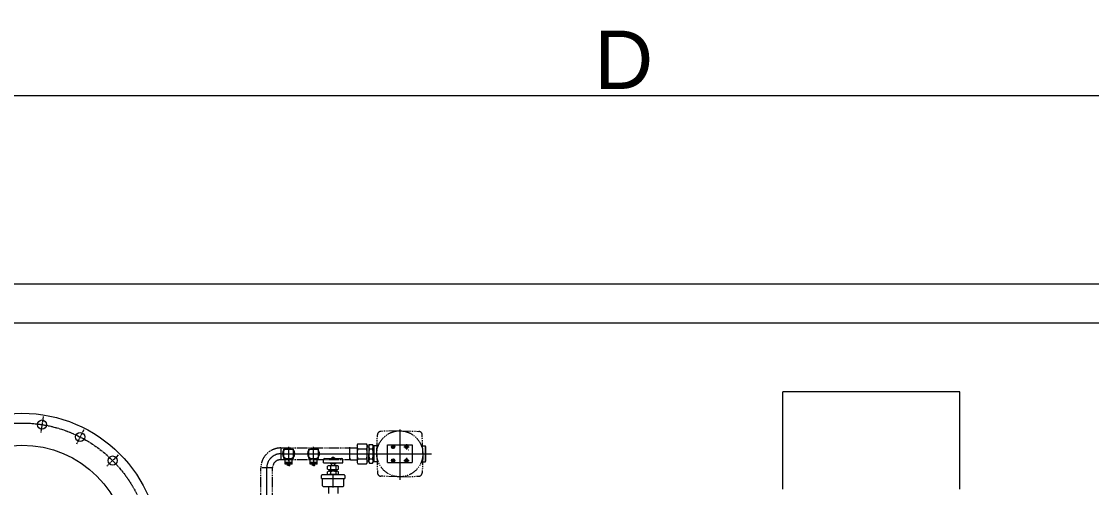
# Model space of a CAD drawing. Header units: inches. Extents: x 0 to 26418, y 0 to 20128.
# Drawn here: x 11771 to 14796, y 9233 to 10550 of the extents above; entities that cross this region are included whole.
import ezdxf

# ---------------------------------------------------------------- set-up
doc = ezdxf.new("R2010")
doc.units = ezdxf.units.IN
doc.header["$MEASUREMENT"] = 0
for name, pattern in [('CENTER', [50.8, 31.75, -6.35, 6.35, -6.35]), ('CHAIN', [0.7087, 0.4724, -0.0591, 0.1181, -0.0591]), ('EB_DASHDOTDOT', [45, 30, -3, 3, -3, 3, -3])]:
    doc.linetypes.add(name, pattern=pattern)
doc.layers.get('Defpoints').update_dxf_attribs({"lineweight": 5})
for name, color, linetype, lineweight in [('CAXA1', 5, 'CENTER', 5), ('CAXA尺寸线层', 3, 'Continuous', 5), ('CAXA细实线层', 7, 'Continuous', 5)]:
    doc.layers.add(name, color=color, linetype=linetype, lineweight=lineweight)
doc.styles.add('Roman', font='arial.ttf')
doc.styles.get("Standard").update_dxf_attribs({"font": 'arial.ttf'})
doc.dimstyles.new('ISO-25', dxfattribs={"dimscale": 30, "dimtxt": 1.5, "dimasz": 1.5, "dimexe": 2, "dimexo": 2, "dimtad": 1, "dimtih": 1, "dimtoh": 1, "dimdec": 1, "dimlfac": 0.03937, "dimdsep": 46, "dimtxsty": 'Standard', "dimcen": 2.5, "dimclrd": 7, "dimclre": 7, "dimclrt": 7, "dimadec": 0, "dimazin": 0, "dimtfac": 1, "dimtdec": 1, "dimtmove": 0, "dimatfit": 3, "dimfxl": 1, "dimlwd": 5, "dimlwe": 5, "dimarcsym": 0})

# ---------------------------------------------------------------- blocks, each defined once
blk = doc.blocks.new('*D46')
at = {"color": 7, "linetype": 'Continuous', "lineweight": 5, "transparency": 16777216}
for p, q in [((11073.9, 9868.6), (11073.9, 10401)), ((15873.9, 9868.6), (15873.9, 10401)), ((11118.9, 10341), (15828.9, 10341))]:
    blk.add_line(p, q, dxfattribs=at)
at = {"color": 7, "transparency": 16777216}
for points in [[(11118.9, 10348.5), (11118.9, 10333.5), (11073.9, 10341)], [(15828.9, 10348.5), (15828.9, 10333.5), (15873.9, 10341)]]:
    blk.add_solid(points, dxfattribs=at)
at = {"layer": 'Defpoints', "color": 0, "transparency": 16777216}
for p in [(15873.9, 10341), (11073.9, 9808.6), (15873.9, 9808.6)]:
    blk.add_point(p, dxfattribs=at)
at = {"color": 7, "lineweight": 5, "transparency": 16777216, "insert": (13473.9, 10442.2), "char_height": 165, "attachment_point": 5, "style": 'Roman'}
blk.add_mtext('D', dxfattribs=at)

msp = doc.modelspace()

# ---------------------------------------------------------------- linework, layer by layer
at = {"color": 7, "lineweight": 5}
for p, q in [((11073.95, 9808.62), (15873.95, 9808.62)), ((11073.95, 9698.62), (15873.95, 9698.62))]:
    msp.add_line(p, q, dxfattribs=at)
at = {"color": 7, "linetype": 'Continuous', "lineweight": 5}
for p, q in [((13923.95, 9228.63), (13923.95, 9503.63)), ((14423.95, 9503.63), (13923.95, 9503.63)), ((14423.95, 9228.63), (14423.95, 9503.63)), ((12720.09, 9353.17), (12720.07, 9328.62)), ((12720.09, 9353.17), (12722.29, 9356.96)), ((12720.09, 9353.17), (12722.29, 9356.96)), ((12720.09, 9353.17), (12720.09, 9345.66)), ((12722.29, 9356.96), (12746.91, 9356.94)), ((12722.29, 9356.96), (12746.91, 9356.94)), ((12749.09, 9353.15), (12746.91, 9356.94)), ((12749.09, 9353.15), (12746.91, 9356.94)), ((12749.05, 9304.13), (12749.09, 9348.14)), ((12749.09, 9353.15), (12749.09, 9348.14)), ((12749.09, 9353.15), (12749.09, 9348.14)), ((12749.09, 9348.14), (12753.09, 9348.13)), ((12749.09, 9348.14), (12753.09, 9348.13)), ((12753.09, 9347.95), (12753.07, 9328.65)), ((12753.09, 9347.95), (12753.07, 9328.65)), ((12753.09, 9351.63), (12755, 9354.93)), ((12753.09, 9351.63), (12755, 9354.93)), ((12753.09, 9351.63), (12753.09, 9348.13)), ((12753.09, 9351.63), (12753.09, 9348.13)), ((12755, 9354.93), (12764.19, 9354.92)), ((12755, 9354.93), (12764.19, 9354.92)), ((12766.09, 9351.62), (12764.19, 9354.92)), ((12766.09, 9351.62), (12764.19, 9354.92)), ((12766.09, 9351.62), (12766.07, 9328.62)), ((12766.09, 9351.62), (12766.09, 9345.12)), ((12768.02, 9351.04), (12768.02, 9306.04)), ((12776.71, 9351.04), (12768.02, 9351.04)), ((12768.02, 9351.04), (12768.02, 9306.04)), ((12776.71, 9351.04), (12768.02, 9351.04)), ((12806.02, 9303.93), (12806.02, 9353.93)), ((12806.02, 9353.93), (12876.02, 9353.93)), ((12876.02, 9353.93), (12876.02, 9303.93)), ((12905.33, 9351.04), (12914.02, 9351.04)), ((12914.02, 9306.04), (12914.02, 9351.04)), ((12914.02, 9349.61), (12914.02, 9307.61)), ((12513.43, 9342.13), (12540.43, 9342.13)), ((12513.43, 9315.13), (12513.43, 9342.13)), ((12540.43, 9315.13), (12540.43, 9342.13)), ((12583.79, 9342.13), (12610.79, 9342.13)), ((12583.79, 9315.13), (12583.79, 9342.13)), ((12610.79, 9315.13), (12610.79, 9342.13)), ((12648.51, 9315.12), (12648.51, 9316.82)), ((12652.11, 9318.22), (12652.11, 9317.83)), ((12652.11, 9317.83), (12652.91, 9317.83)), ((12652.91, 9318.22), (12652.91, 9317.83)), ((12656.51, 9316.84), (12656.51, 9315.12)), ((12700.03, 9343.35), (12701.38, 9345.69)), ((12701.37, 9345.68), (12720.09, 9345.66)), ((12720.07, 9328.66), (12720.05, 9304.16)), ((12720.07, 9328.66), (12720.05, 9304.16)), ((12722.25, 9342.74), (12746.87, 9342.77)), ((12722.25, 9342.74), (12746.87, 9342.77)), ((12749.05, 9304.13), (12749.07, 9328.64)), ((12753.05, 9305.63), (12753.07, 9328.63)), ((12753.05, 9305.63), (12753.07, 9328.63)), ((12754.97, 9342.77), (12764.15, 9342.78)), ((12754.97, 9342.77), (12764.15, 9342.78)), ((12766.07, 9328.62), (12766.05, 9308.4)), ((12766.07, 9328.62), (12766.05, 9308.4)), ((12768.02, 9344.69), (12766.09, 9345.12)), ((12768.02, 9344.69), (12766.09, 9345.12)), ((12513.43, 9315.13), (12540.43, 9315.13)), ((12516.93, 9299.18), (12516.93, 9315.13)), ((12536.93, 9304.18), (12516.93, 9304.18)), ((12536.93, 9303.18), (12516.93, 9303.18)), ((12536.93, 9299.18), (12516.93, 9299.18)), ((12517.75, 9299.18), (12517.75, 9303.18)), ((12521.4, 9299.18), (12521.4, 9303.18)), ((12523.29, 9299.18), (12523.29, 9303.18)), ((12523.93, 9295.41), (12523.93, 9299.18)), ((12529.93, 9295.41), (12529.93, 9299.18)), ((12530.58, 9299.18), (12530.58, 9303.18)), ((12532.47, 9299.18), (12532.47, 9303.18)), ((12536.12, 9299.18), (12536.12, 9303.18)), ((12536.93, 9299.18), (12536.93, 9315.13)), ((12583.79, 9315.13), (12610.79, 9315.13)), ((12587.29, 9299.18), (12587.29, 9315.13)), ((12607.29, 9304.18), (12587.29, 9304.18)), ((12607.29, 9303.18), (12587.29, 9303.18)), ((12607.29, 9299.18), (12587.29, 9299.18)), ((12588.11, 9299.18), (12588.11, 9303.18)), ((12591.75, 9299.18), (12591.75, 9303.18)), ((12593.64, 9299.18), (12593.64, 9303.18)), ((12594.29, 9295.41), (12594.29, 9299.18)), ((12600.29, 9295.41), (12600.29, 9299.18)), ((12600.94, 9299.18), (12600.94, 9303.18)), ((12602.83, 9299.18), (12602.83, 9303.18)), ((12606.48, 9299.18), (12606.48, 9303.18)), ((12607.29, 9299.18), (12607.29, 9315.13)), ((12625.01, 9303.12), (12625.01, 9312.12)), ((12625.01, 9303.12), (12652.51, 9303.12)), ((12628.01, 9315.12), (12677.01, 9315.12)), ((12636.92, 9284.77), (12636.92, 9293.47)), ((12664.2, 9294.62), (12640.82, 9294.62)), ((12644.27, 9303.12), (12644.27, 9301.62)), ((12657.51, 9301.62), (12644.27, 9301.62)), ((12644.71, 9293.47), (12644.71, 9284.77)), ((12647.51, 9301.62), (12661.27, 9301.62)), ((12647.51, 9294.62), (12647.51, 9301.62)), ((12652.51, 9303.12), (12680.01, 9303.12)), ((12657.51, 9294.62), (12657.51, 9301.62)), ((12660.3, 9293.47), (12660.3, 9284.77)), ((12661.27, 9301.62), (12661.27, 9303.12)), ((12668.1, 9284.77), (12668.1, 9293.47)), ((12680.01, 9303.12), (12680.01, 9312.12)), ((12700, 9314.02), (12701.35, 9311.68)), ((12701.35, 9311.68), (12720.06, 9311.66)), ((12720.05, 9304.16), (12722.24, 9300.36)), ((12720.05, 9304.16), (12722.24, 9300.36)), ((12722.24, 9300.36), (12746.86, 9300.34)), ((12722.24, 9300.36), (12746.86, 9300.34)), ((12722.25, 9314.51), (12746.87, 9314.49)), ((12722.25, 9314.51), (12746.87, 9314.49)), ((12749.05, 9304.13), (12746.86, 9300.34)), ((12749.05, 9304.13), (12746.86, 9300.34)), ((12749.06, 9309.14), (12753.06, 9309.13)), ((12749.06, 9309.14), (12753.06, 9309.13)), ((12753.05, 9305.63), (12754.95, 9302.33)), ((12753.05, 9305.63), (12754.95, 9302.33)), ((12754.95, 9302.33), (12764.14, 9302.32)), ((12754.95, 9302.33), (12764.14, 9302.32)), ((12754.97, 9314.48), (12764.15, 9314.47)), ((12754.97, 9314.48), (12764.15, 9314.47)), ((12768.02, 9312.56), (12766.06, 9312.12)), ((12768.02, 9312.56), (12766.06, 9312.12)), ((12776.71, 9306.04), (12768.02, 9306.04)), ((12776.71, 9306.04), (12768.02, 9306.04)), ((12806.02, 9303.93), (12876.02, 9303.93)), ((12905.33, 9306.04), (12914.02, 9306.04)), ((12619.26, 9259.12), (12619.26, 9267.12)), ((12619.26, 9259.12), (12685.76, 9259.12)), ((12683.76, 9269.12), (12620.99, 9269.12)), ((12622.51, 9238.12), (12622.51, 9259.12)), ((12636.92, 9271.39), (12636.92, 9278.09)), ((12664.2, 9283.62), (12640.82, 9283.62)), ((12664.2, 9279.24), (12640.82, 9279.24)), ((12664.2, 9270.24), (12640.82, 9270.24)), ((12642.51, 9279.24), (12642.51, 9283.62)), ((12642.51, 9269.12), (12642.51, 9270.24)), ((12644.71, 9278.09), (12644.71, 9271.39)), ((12660.3, 9278.09), (12660.3, 9271.39)), ((12662.51, 9279.24), (12662.51, 9283.62)), ((12662.51, 9269.12), (12662.51, 9270.24)), ((12668.1, 9271.39), (12668.1, 9278.09)), ((12682.51, 9238.12), (12682.51, 9259.12)), ((12685.76, 9267.12), (12685.76, 9259.12)), ((12624.51, 9236.12), (12680.51, 9236.12)), ((12639.01, 9236.13), (12639.01, 9216.05)), ((12666.01, 9236.13), (12666.01, 9216.05))]:
    msp.add_line(p, q, dxfattribs=at)
at = {"color": 7, "linetype": 'CHAIN', "lineweight": 5, "ltscale": 15}
for p, q in [((11833.21, 9433.57), (11826.11, 9388.75)), ((11947.82, 9396.33), (11927.22, 9355.9)), ((12841.02, 9397.58), (12841.02, 9255.22)), ((12841.02, 9396.61), (12841.02, 9260.61)), ((12526.93, 9309.19), (12526.93, 9349.01)), ((12526.93, 9309.19), (12526.93, 9349.01)), ((12526.93, 9309.19), (12526.93, 9349.01)), ((12526.93, 9309.05), (12526.93, 9348.87)), ((12526.93, 9314.18), (12526.93, 9347.18)), ((12597.29, 9309.05), (12597.29, 9348.87)), ((12700, 9314.18), (12700, 9347.18)), ((12816.52, 9347.93), (12827.52, 9347.93)), ((12822.02, 9342.43), (12822.02, 9353.43)), ((12852.52, 9347.93), (12867.52, 9347.93)), ((12854.52, 9347.93), (12865.52, 9347.93)), ((12860.02, 9355.43), (12860.02, 9340.43)), ((12045.32, 9325.49), (12013.23, 9293.41)), ((12504.78, 9328.63), (12930.52, 9328.63)), ((12860.02, 9317.43), (12860.02, 9302.43)), ((12464.78, 8887.14), (12464.78, 9288.63)), ((12526.93, 9314.18), (12526.93, 9294.18)), ((12597.29, 9314.18), (12597.29, 9294.18)), ((12816.52, 9309.93), (12827.52, 9309.93)), ((12822.02, 9304.43), (12822.02, 9315.43)), ((12852.52, 9309.93), (12867.52, 9309.93)), ((12854.52, 9309.93), (12865.52, 9309.93)), ((12652.51, 9233.48), (12652.51, 9272.34))]:
    msp.add_line(p, q, dxfattribs=at)
at = {"color": 7, "lineweight": 5}
for centre, radius in [((11772.95, 9053.12), 390), ((11829.66, 9411.16), 13), ((11937.52, 9376.11), 13), ((11772.95, 9053.12), 300), ((12029.28, 9309.45), 13)]:
    msp.add_circle(centre, radius, dxfattribs=at)
at = {"color": 7, "linetype": 'CHAIN', "lineweight": 5, "ltscale": 15}
msp.add_circle((11772.95, 9053.12), 362.5, dxfattribs=at)
at = {"color": 7, "linetype": 'Continuous', "lineweight": 5}
for centre, radius in [((12822.02, 9347.93), 4.5), ((12822.02, 9347.93), 3.4), ((12860.02, 9347.93), 4.5), ((12860.02, 9347.93), 3.4), ((12526.93, 9328.96), 16.49), ((12597.29, 9328.96), 16.49), ((12822.02, 9309.93), 4.5), ((12822.02, 9309.93), 3.4), ((12860.02, 9309.93), 4.5), ((12860.02, 9309.93), 3.4)]:
    msp.add_circle(centre, radius, dxfattribs=at)
for centre, radius, start, end in [((12732.58, 9349.83), 12.53, 145.66719, 214.43568), ((12736.53, 9349.83), 12.53, 325.66719, 34.43568), ((12736.53, 9349.83), 12.53, 325.66719, 34.43568), ((12763.69, 9348.86), 10.64, 145.22625, 214.87662), ((12755.42, 9348.85), 10.64, 325.22625, 34.87662), ((12755.42, 9348.85), 10.64, 325.22625, 34.87662), ((12652.51, 9311.84), 6.39, 93.58332, 128.7523), ((12652.51, 9311.84), 6.4, 51.2477, 86.41668), ((12766.9, 9328.63), 46.83, 162.46348, 180.05143), ((12766.9, 9328.62), 46.83, 179.94857, 197.53652), ((12766.9, 9328.62), 46.83, 179.94857, 197.53652), ((12702.24, 9328.58), 46.83, 0.05143, 17.63939), ((12702.24, 9328.58), 46.83, 0.05143, 17.63939), ((12702.24, 9328.68), 46.83, 342.36061, 359.94857), ((12702.24, 9328.68), 46.83, 342.36061, 359.94857), ((12806.57, 9328.67), 53.5, 164.71426, 180.05143), ((12806.57, 9328.59), 53.5, 179.94857, 195.28574), ((12806.57, 9328.59), 53.5, 179.94857, 195.28574), ((12712.58, 9328.58), 53.5, 0.05143, 15.38861), ((12712.58, 9328.58), 53.5, 0.05143, 15.38861), ((12712.58, 9328.67), 53.5, 344.61139, 359.94857), ((12712.58, 9328.67), 53.5, 344.61139, 359.94857), ((12628.01, 9312.12), 3, 90, 180), ((12640.82, 9287.44), 7.18, 57.13277, 122.86723), ((12652.51, 9267.62), 27, 73.22135, 106.77865), ((12664.2, 9287.44), 7.18, 57.13277, 122.86723), ((12677.01, 9312.12), 3, 0, 90), ((12732.58, 9307.43), 12.53, 145.56432, 214.33281), ((12732.58, 9307.43), 12.53, 145.56432, 214.33281), ((12736.53, 9307.42), 12.53, 325.56432, 34.33281), ((12736.53, 9307.42), 12.53, 325.56432, 34.33281), ((12763.69, 9308.4), 10.64, 145.12338, 214.77375), ((12763.69, 9308.4), 10.64, 145.12338, 214.77375), ((12755.42, 9308.41), 10.64, 325.12338, 34.77375), ((12755.42, 9308.41), 10.64, 325.12338, 34.77375), ((12621.26, 9267.12), 2, 90, 180), ((12640.82, 9290.8), 7.18, 237.13277, 302.86723), ((12640.82, 9272.06), 7.18, 57.13277, 122.86723), ((12640.82, 9277.42), 7.18, 237.13277, 302.86723), ((12652.51, 9310.62), 27, 253.22135, 286.77865), ((12652.51, 9252.24), 27, 73.22135, 106.77865), ((12652.51, 9297.24), 27, 253.22135, 286.77865), ((12664.2, 9290.8), 7.18, 237.13277, 302.86723), ((12664.2, 9272.06), 7.18, 57.13277, 122.86723), ((12664.2, 9277.42), 7.18, 237.13277, 302.86723), ((12683.76, 9267.12), 2, 0, 90), ((12624.51, 9238.12), 2, 180, 270), ((12680.51, 9238.12), 2, 270, 360)]:
    msp.add_arc(centre, radius, start, end, dxfattribs=at)
at = {"color": 7, "linetype": 'CHAIN', "lineweight": 5, "ltscale": 15}
msp.add_arc((12504.78, 9288.63), 40, 90, 180, dxfattribs=at)
at = {"layer": 'CAXA1', "linetype": 'CENTER', "lineweight": 5, "ltscale": 3}
for p, q in [((12464.78, 9318.63), (12464.88, 9318.63)), ((12464.78, 9318.53), (12464.78, 9318.63)), ((12866.01, 9339.91), (12866.11, 9339.91))]:
    msp.add_line(p, q, dxfattribs=at)
at = {"layer": 'CAXA尺寸线层', "color": 7, "linetype": 'Continuous', "lineweight": 5}
for p, q in [((12536.93, 9299.18), (12531.94, 9299.18)), ((12607.29, 9299.18), (12602.3, 9299.18))]:
    msp.add_line(p, q, dxfattribs=at)
at = {"layer": 'CAXA细实线层', "color": 7, "linetype": 'EB_DASHDOTDOT', "lineweight": 5}
for p, q in [((12776.06, 9330.71), (12777.72, 9382.24)), ((12838.92, 9393.58), (12787.39, 9391.92)), ((12843.12, 9393.58), (12894.65, 9391.92)), ((12905.99, 9330.71), (12904.32, 9382.24)), ((12504.8, 9344.81), (12504.77, 9312.1)), ((12504.78, 9345.13), (12700, 9345.13)), ((12776.06, 9326.52), (12777.72, 9274.98)), ((12905.99, 9326.52), (12904.32, 9274.98)), ((12481.28, 9288.63), (12448.28, 9288.63)), ((12448.28, 8918.63), (12448.28, 9288.63)), ((12481.28, 8918.63), (12481.28, 9288.63)), ((12504.77, 9312.13), (12700, 9312.13)), ((12838.92, 9263.65), (12787.39, 9265.31)), ((12843.12, 9263.65), (12894.65, 9265.31))]:
    msp.add_line(p, q, dxfattribs=at)
at = {"layer": 'CAXA细实线层', "color": 7, "linetype": 'Continuous', "lineweight": 5}
for p, q in [((12643.91, 9269.12), (12643.91, 9270.24)), ((12661.11, 9269.12), (12661.11, 9270.24))]:
    msp.add_line(p, q, dxfattribs=at)
at = {"layer": 'CAXA细实线层', "color": 7, "linetype": 'EB_DASHDOTDOT', "lineweight": 5}
msp.add_circle((12841.02, 9328.61), 65, dxfattribs=at)
for centre, radius, start, end in [((12787.83, 9381.93), 10, 91.7462, 178.04806), ((12894.33, 9381.92), 10, 1.84907, 88.15093), ((12504.78, 9288.63), 56.5, 90, 180), ((12504.78, 9288.63), 23.5, 90, 180), ((12787.71, 9275.31), 10, 181.84907, 268.15093), ((12894.33, 9275.31), 10, 271.84907, 358.15093)]:
    msp.add_arc(centre, radius, start, end, dxfattribs=at)
at = {"layer": 'CAXA细实线层', "color": 7, "linetype": 'Continuous', "lineweight": 5}
for points in [[(12529.93, 9295.41), (12529.57, 9294.93), (12528.37, 9293.9), (12526.93, 9295.41), (12525.49, 9296.92), (12524.3, 9295.89), (12523.93, 9295.41)], [(12600.29, 9295.41), (12599.93, 9294.93), (12598.73, 9293.9), (12597.29, 9295.41), (12595.85, 9296.92), (12594.65, 9295.89), (12594.29, 9295.41)]]:
    msp.add_open_spline(points, degree=3, dxfattribs=at)

# ---------------------------------------------------------------- dimensions: what is measured, and where the dimension line sits
at = {"color": 7, "lineweight": 5}
dim = msp.add_linear_dim(base=(15873.95, 10340.96), p1=(11073.95, 9808.62), p2=(15873.95, 9808.62), text='D', dimstyle='ISO-25', override={"dimtxt": 5.5, "dimpost": '\\X', "dimtxsty": 'Roman', "dimtmove": 1}, dxfattribs=at)
dim.commit()
dim.dimension.update_dxf_attribs({"geometry": '*D46', "text_midpoint": (13473.95, 10340.96), "dimtype": 160})

doc.saveas('drawing.dxf')
